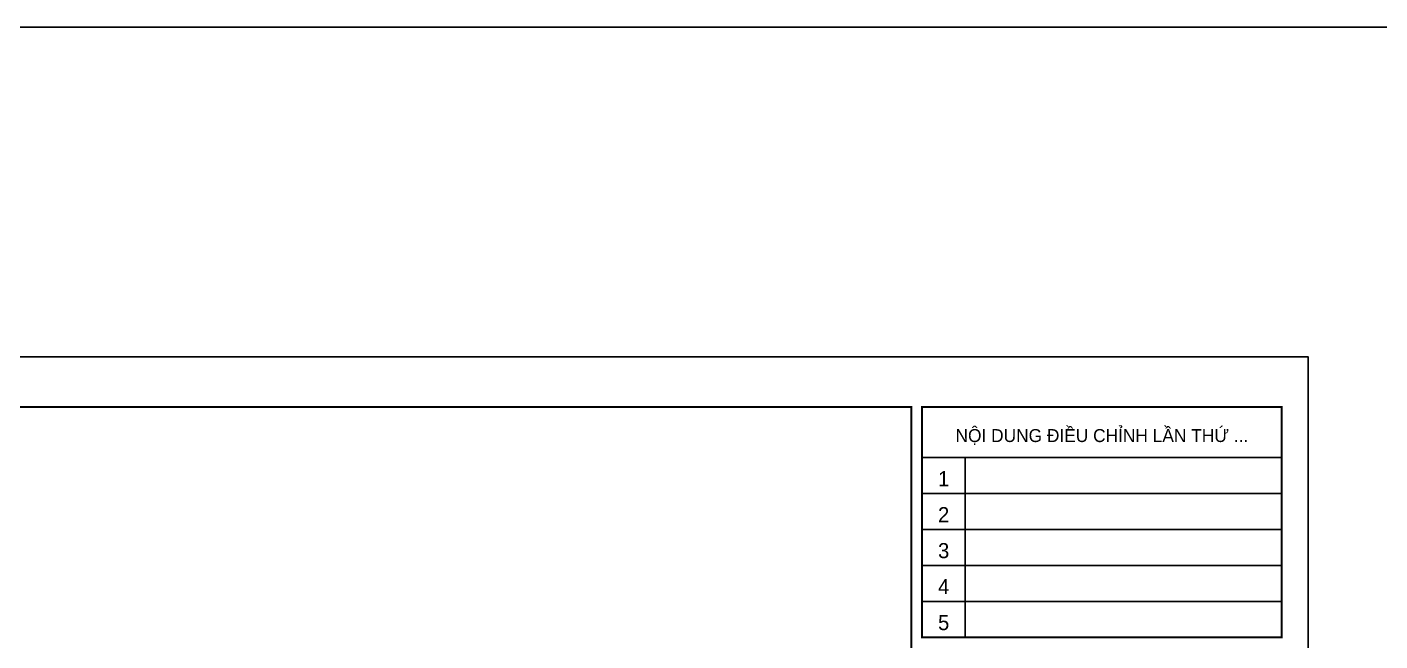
# Model space of a CAD drawing. Extents: x -2098986 to 943, y -1296280 to 73591.
# Drawn here: x -1832463 to -1821179, y -1056893 to -1051774 of the extents above; entities that cross this region are included whole.
import ezdxf
from ezdxf.enums import TextEntityAlignment as Align

# ---------------------------------------------------------------- set-up
doc = ezdxf.new("R2010")
doc.units = 0
doc.header["$LTSCALE"] = 150
doc.layers.get('Defpoints').update_dxf_attribs({"lineweight": 18})
for name, color, linetype, lineweight in [('05.Text', 253, 'Continuous', 18), ('11.Khung bo', 32, 'Continuous', 50), ('12.Khung', 36, 'Continuous', 25), ('KCVN-THAY', 7, 'Continuous', 25)]:
    doc.layers.add(name, color=color, linetype=linetype, lineweight=lineweight)
doc.layers.add('Tpl_Bound', color=1, linetype='Continuous', plot=False)
doc.styles.add('AVANT', font='')
doc.styles.add('VnAvantH', font='')
doc.styles.get('AVANT').set_extended_font_data('.VnAvant')
doc.styles.get('VnAvantH').set_extended_font_data('.VnAvantH')

# ---------------------------------------------------------------- blocks, each defined once
blk = doc.blocks.new('*U4')
at = {"layer": 'KCVN-THAY', "color": 140}
blk.add_lwpolyline([(214871.76, 86966.68), (215381.8, 86966.68), (215381.8, 86579.68), (214871.76, 86579.68)], close=True, dxfattribs=at)
blk = doc.blocks.new('100')
at = {"layer": '11.Khung bo', "const_width": 26.7}
for points in [[(1860913, -945240), (1860913, -916940), (1896063, -916940), (1896063, -945240)], [(1860913, -945240), (1860913, -916940), (1896063, -916940), (1896063, -945240)], [(1860913, -945240), (1860913, -916940), (1896063, -916940), (1896063, -945240)], [(1896213, -920140), (1896213, -916940), (1901213, -916940), (1901213, -920140)], [(1896213, -920140), (1896213, -916940), (1901213, -916940), (1901213, -920140)], [(1896213, -920140), (1896213, -916940), (1901213, -916940), (1901213, -920140)]]:
    blk.add_lwpolyline(points, close=True, dxfattribs=at)
at = {"layer": '12.Khung'}
for p, q in [((1896213, -917640), (1901213, -917640)), ((1896213, -917640), (1901213, -917640)), ((1896213, -917640), (1901213, -917640)), ((1896813, -920140), (1896813, -917640)), ((1896813, -920140), (1896813, -917640)), ((1896813, -920140), (1896813, -917640)), ((1896213, -918140), (1901213, -918140)), ((1896213, -918140), (1901213, -918140)), ((1896213, -918140), (1901213, -918140)), ((1896213, -918640), (1901213, -918640)), ((1896213, -918640), (1901213, -918640)), ((1896213, -918640), (1901213, -918640)), ((1896213, -919140), (1901213, -919140)), ((1896213, -919140), (1901213, -919140)), ((1896213, -919140), (1901213, -919140)), ((1896213, -919640), (1901213, -919640)), ((1896213, -919640), (1901213, -919640)), ((1896213, -919640), (1901213, -919640))]:
    blk.add_line(p, q, dxfattribs=at)
blk.add_lwpolyline([(1901579, -945940), (1901579, -916240), (1859580, -916240), (1859580, -945940)], close=True, dxfattribs=at)
blk.add_lwpolyline([(1901579, -945940), (1901579, -916240), (1859580, -916240), (1859580, -945940)], close=True, dxfattribs=at)
blk.add_lwpolyline([(1901579, -945940), (1901579, -916240), (1859580, -916240), (1859580, -945940)], close=True, dxfattribs=at)
at = {"layer": '05.Text', "style": 'VnAvantH'}
blk.add_text('Néi dung ®iÒu chØnh lÇn thø ...', height=180, dxfattribs=at).set_placement((1898713, -917329), align=Align.MIDDLE)
at = {"layer": '05.Text', "style": 'AVANT'}
for s, p in [('1', (1896513, -918040)), ('2', (1896513, -918540)), ('3', (1896513, -919040)), ('4', (1896513, -919540)), ('5', (1896513, -920040))]:
    blk.add_text(s, height=210, dxfattribs=at).set_placement(p, align=Align.CENTER)

msp = doc.modelspace()

# ---------------------------------------------------------------- linework, layer by layer
at = {"layer": 'Tpl_Bound', "color": 1}
msp.add_lwpolyline([(-1846978.5, -1072342.5), (-1846978.5, -1054522.5), (-1821778.5, -1054522.5), (-1821778.5, -1072342.5)], close=True, dxfattribs=at)

# ---------------------------------------------------------------- block references
at = {"layer": '05.Text', "xscale": 0.6000055114637588, "yscale": 0.6000055114637588, "zscale": 0.6000055114637588}
msp.add_blockref('100', (-2962736.5, -504773.4), dxfattribs=at)
at = {"layer": 'Defpoints', "xscale": 60, "yscale": 60, "zscale": 60}
msp.add_blockref('*U4', (-14741884.9, -6269774.9), dxfattribs=at)

doc.saveas('drawing.dxf')
